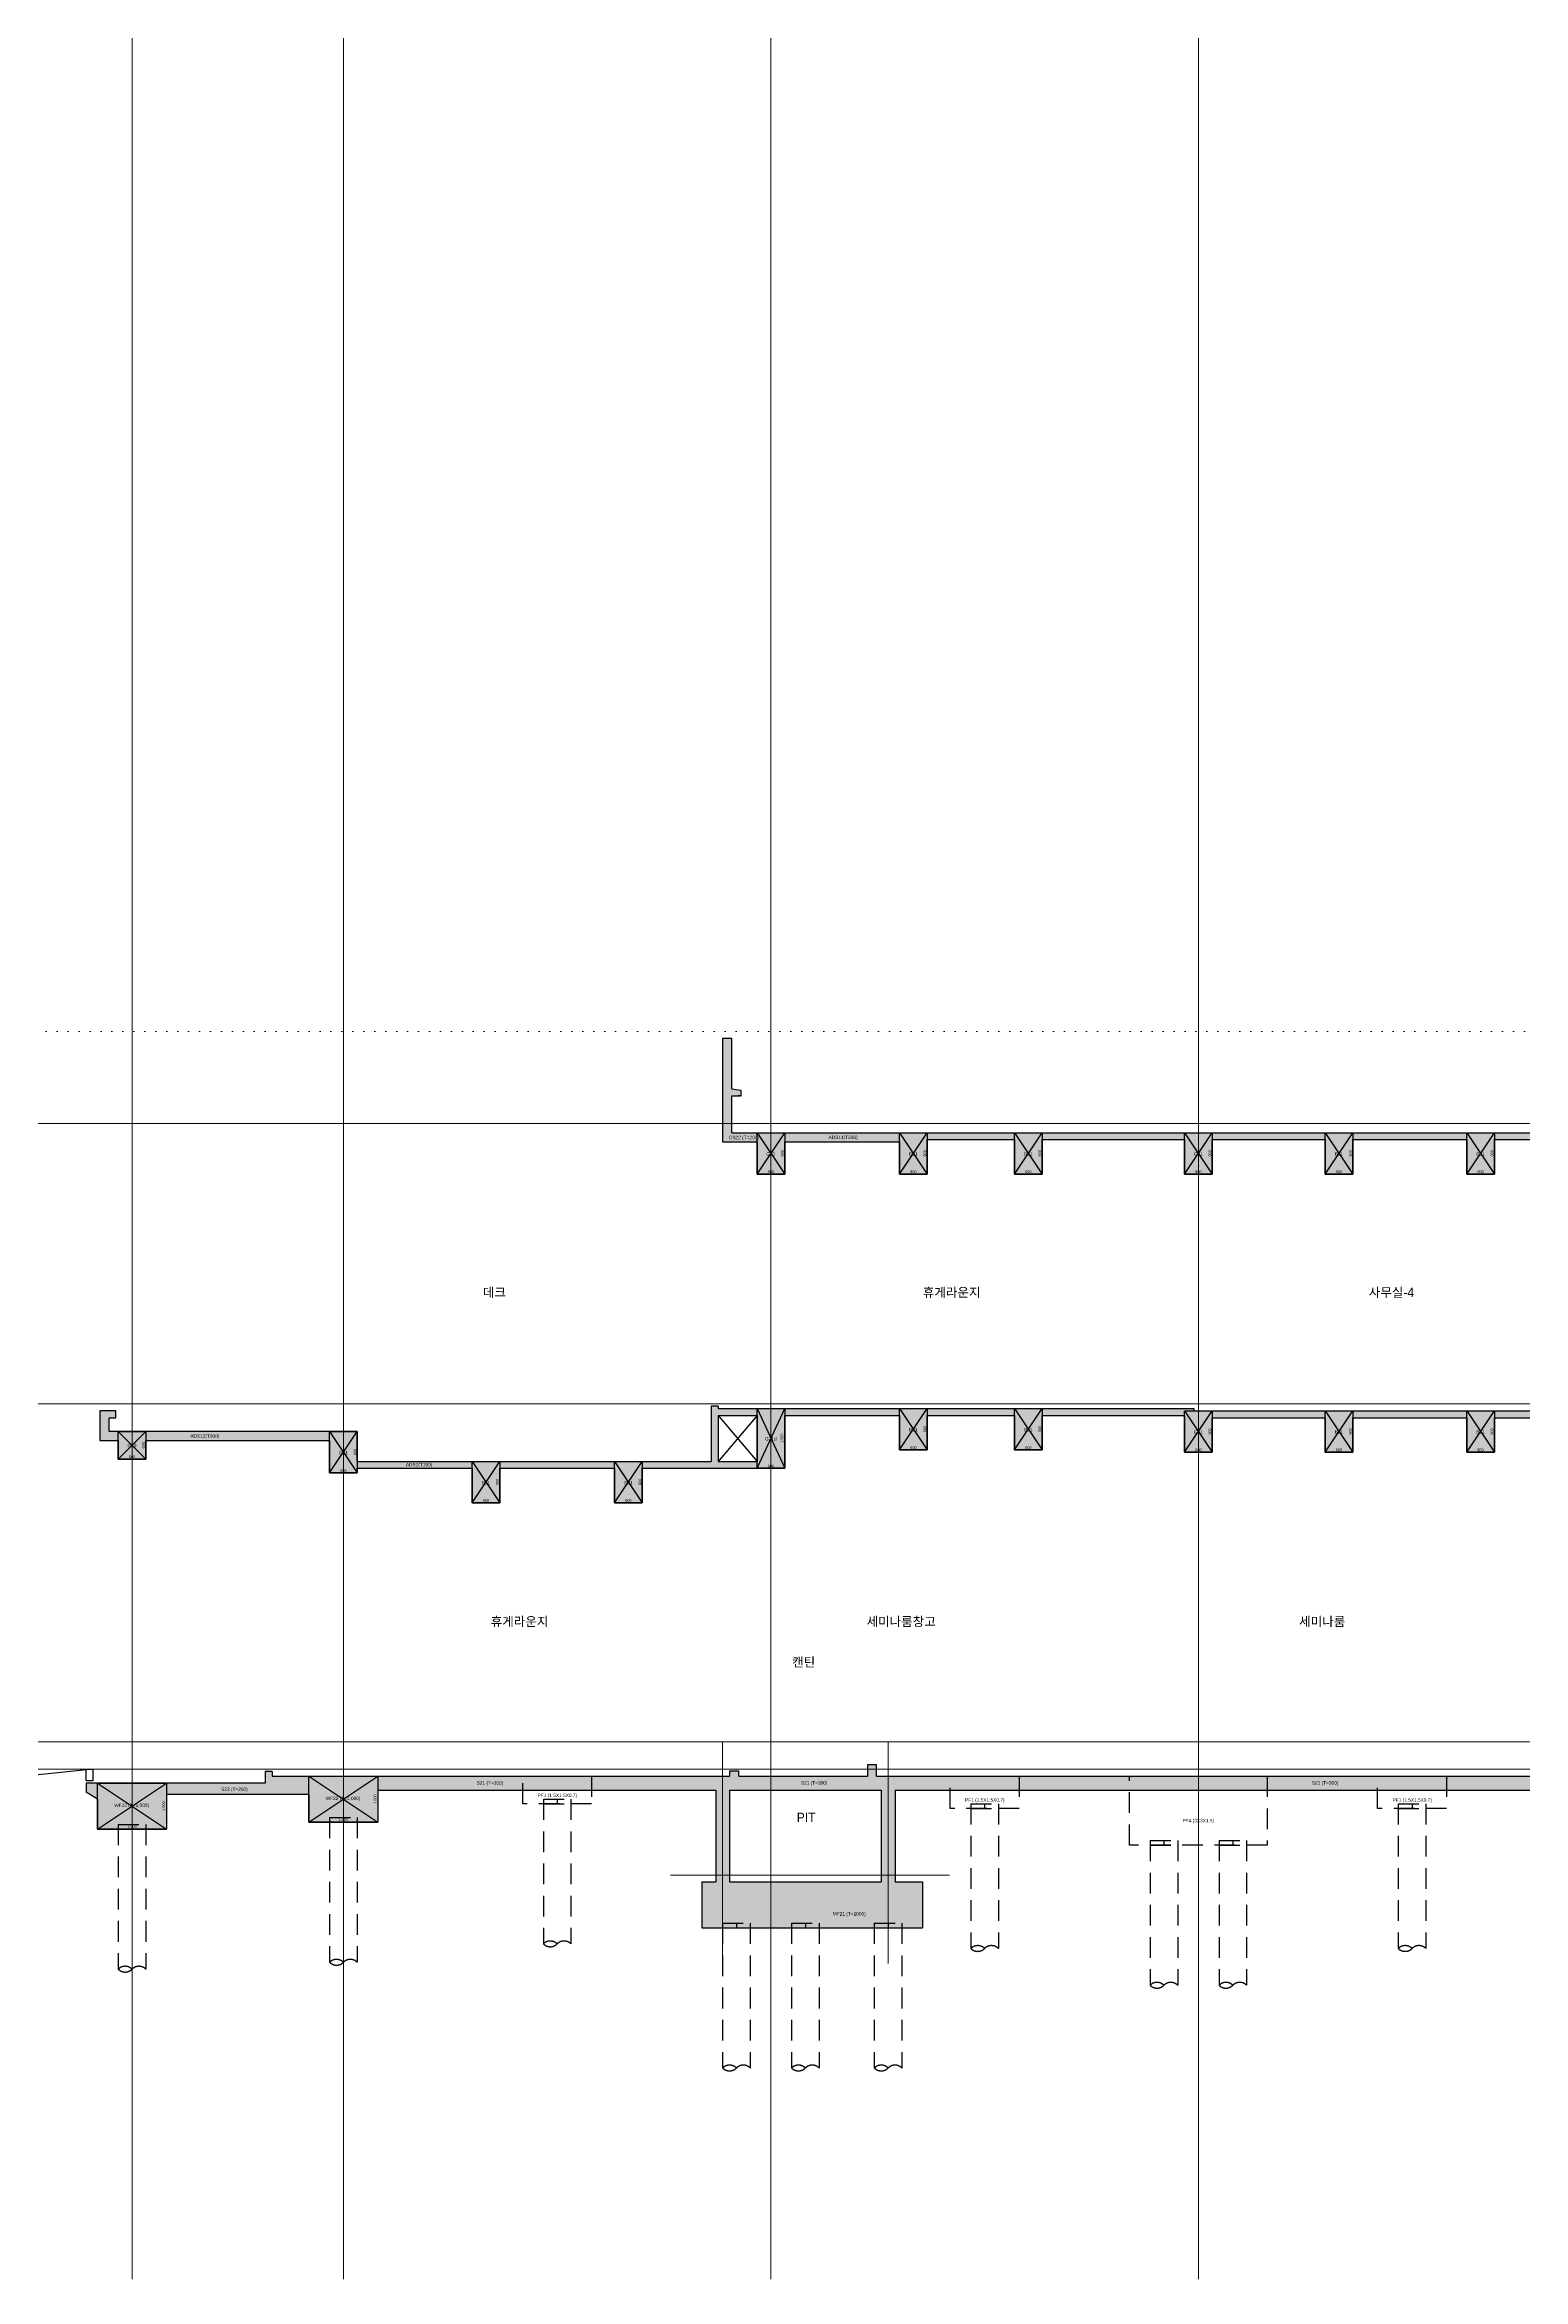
# Model space of a CAD drawing. Header units: millimetres. Extents: x 0 to 841000, y -4805 to 148500.
# Drawn here: x 37938 to 70108, y 23234 to 71847 of the extents above; entities that cross this region are included whole.
import ezdxf
from ezdxf.enums import TextEntityAlignment as Align

# ---------------------------------------------------------------- set-up
doc = ezdxf.new("R2010")
doc.units = ezdxf.units.MM
doc.header["$LTSCALE"] = 250
for name, pattern in [('DOT', [6.35, 0, -6.35]), ('HID', [2.8, 1.8, -1]), ('HIDDEN', [9.525, 6.35, -3.175]), ('PHANTOM2', [31.75, 15.875, -3.175, 3.175, -3.175, 3.175, -3.175])]:
    doc.linetypes.add(name, pattern=pattern)
doc.layers.get('Defpoints').update_dxf_attribs({"color": 151})
for name, color, linetype in [('A-CON', 2, 'Continuous'), ('A-SITE', 3, 'PHANTOM2'), ('OPEN', 1, 'HID'), ('구조SOLID', 253, 'Continuous'), ('기초', 5, 'HIDDEN')]:
    doc.layers.add(name, color=color, linetype=linetype)
for name, color, linetype, plot in [('AS-HIDLINE', 205, 'Continuous', False), ('NO-TEXT', 150, 'Continuous', False), ('NOPLOT', 191, 'Continuous', False)]:
    doc.layers.add(name, color=color, linetype=linetype, plot=plot)
doc.layers.add('CEN', color=1, linetype='Continuous', lineweight=9)
doc.styles.add('Gdim', font='Dotum.ttf')
doc.dimstyles.new('G-Xdim', dxfattribs={"dimscale": 30, "dimtxt": 2, "dimasz": 1, "dimexe": 1.2, "dimexo": 1.2, "dimgap": 0, "dimtad": 1, "dimdec": 1, "dimdsep": 46, "dimlunit": 6, "dimtxsty": 'Gdim', "dimcen": 1, "dimse1": 1, "dimse2": 1, "dimsd1": 1, "dimsd2": 1, "dimclrd": 1, "dimclre": 1, "dimclrt": 256, "dimadec": 0, "dimazin": 0, "dimtfac": 1, "dimtdec": 1, "dimtix": 1, "dimtmove": 2, "dimatfit": 1, "dimfxl": 2, "dimtolj": 1, "dimlwd": -1, "dimlwe": -1, "dimarcsym": 0})

# ---------------------------------------------------------------- blocks, each defined once
blk = doc.blocks.new('*D174')
at = {"layer": 'Defpoints', "color": 0, "linetype": 'Continuous', "transparency": 16777216}
for p in [(-300, -900), (300, -880), (300, -900)]:
    blk.add_point(p, dxfattribs=at)
at = {"layer": 'AS-HIDLINE', "linetype": 'Continuous', "transparency": 16777216, "insert": (0, -850), "char_height": 60, "attachment_point": 5, "style": 'Gdim'}
blk.add_mtext('\\A1;600', dxfattribs=at)
blk = doc.blocks.new('*D175')
at = {"layer": 'Defpoints', "color": 0, "linetype": 'Continuous', "transparency": 16777216}
for p in [(300, 0), (280, 0), (300, -900)]:
    blk.add_point(p, dxfattribs=at)
at = {"layer": 'AS-HIDLINE', "linetype": 'Continuous', "transparency": 16777216, "insert": (250, -450), "char_height": 60, "attachment_point": 5, "rotation": 90, "style": 'Gdim'}
blk.add_mtext('\\A1;900', dxfattribs=at)
blk = doc.blocks.new('*D168')
at = {"layer": 'Defpoints', "color": 0, "linetype": 'Continuous', "transparency": 16777216}
for p in [(-300, -900), (300, -880), (300, -900)]:
    blk.add_point(p, dxfattribs=at)
at = {"layer": 'AS-HIDLINE', "linetype": 'Continuous', "transparency": 16777216, "insert": (0, -850), "char_height": 60, "attachment_point": 5, "style": 'Gdim'}
blk.add_mtext('\\A1;600', dxfattribs=at)
blk = doc.blocks.new('*D169')
at = {"layer": 'Defpoints', "color": 0, "linetype": 'Continuous', "transparency": 16777216}
for p in [(300, 0), (280, 0), (300, -900)]:
    blk.add_point(p, dxfattribs=at)
at = {"layer": 'AS-HIDLINE', "linetype": 'Continuous', "transparency": 16777216, "insert": (250, -450), "char_height": 60, "attachment_point": 5, "rotation": 90, "style": 'Gdim'}
blk.add_mtext('\\A1;900', dxfattribs=at)
blk = doc.blocks.new('*D170')
at = {"layer": 'Defpoints', "color": 0, "linetype": 'Continuous', "transparency": 16777216}
for p in [(-300, -900), (300, -880), (300, -900)]:
    blk.add_point(p, dxfattribs=at)
at = {"layer": 'AS-HIDLINE', "linetype": 'Continuous', "transparency": 16777216, "insert": (0, -850), "char_height": 60, "attachment_point": 5, "style": 'Gdim'}
blk.add_mtext('\\A1;600', dxfattribs=at)
blk = doc.blocks.new('*D171')
at = {"layer": 'Defpoints', "color": 0, "linetype": 'Continuous', "transparency": 16777216}
for p in [(300, 0), (280, 0), (300, -900)]:
    blk.add_point(p, dxfattribs=at)
at = {"layer": 'AS-HIDLINE', "linetype": 'Continuous', "transparency": 16777216, "insert": (250, -450), "char_height": 60, "attachment_point": 5, "rotation": 90, "style": 'Gdim'}
blk.add_mtext('\\A1;900', dxfattribs=at)
blk = doc.blocks.new('*D244')
at = {"layer": 'Defpoints', "color": 0, "linetype": 'Continuous', "transparency": 16777216}
for p in [(-300, -900), (300, -880), (300, -900)]:
    blk.add_point(p, dxfattribs=at)
at = {"layer": 'AS-HIDLINE', "linetype": 'Continuous', "transparency": 16777216, "insert": (0, -850), "char_height": 60, "attachment_point": 5, "style": 'Gdim'}
blk.add_mtext('\\A1;600', dxfattribs=at)
blk = doc.blocks.new('*D245')
at = {"layer": 'Defpoints', "color": 0, "linetype": 'Continuous', "transparency": 16777216}
for p in [(300, 0), (280, 0), (300, -900)]:
    blk.add_point(p, dxfattribs=at)
at = {"layer": 'AS-HIDLINE', "linetype": 'Continuous', "transparency": 16777216, "insert": (250, -450), "char_height": 60, "attachment_point": 5, "rotation": 90, "style": 'Gdim'}
blk.add_mtext('\\A1;900', dxfattribs=at)
blk = doc.blocks.new('*D246')
at = {"layer": 'Defpoints', "color": 0, "linetype": 'Continuous', "transparency": 16777216}
for p in [(-300, -900), (300, -880), (300, -900)]:
    blk.add_point(p, dxfattribs=at)
at = {"layer": 'AS-HIDLINE', "linetype": 'Continuous', "transparency": 16777216, "insert": (0, -850), "char_height": 60, "attachment_point": 5, "style": 'Gdim'}
blk.add_mtext('\\A1;600', dxfattribs=at)
blk = doc.blocks.new('*D247')
at = {"layer": 'Defpoints', "color": 0, "linetype": 'Continuous', "transparency": 16777216}
for p in [(300, 0), (280, 0), (300, -900)]:
    blk.add_point(p, dxfattribs=at)
at = {"layer": 'AS-HIDLINE', "linetype": 'Continuous', "transparency": 16777216, "insert": (250, -450), "char_height": 60, "attachment_point": 5, "rotation": 90, "style": 'Gdim'}
blk.add_mtext('\\A1;900', dxfattribs=at)
blk = doc.blocks.new('*D204')
at = {"layer": 'Defpoints', "color": 0, "linetype": 'Continuous', "transparency": 16777216}
for p in [(-300, -600), (300, -580), (300, -600)]:
    blk.add_point(p, dxfattribs=at)
at = {"layer": 'AS-HIDLINE', "linetype": 'Continuous', "transparency": 16777216, "insert": (0, -550), "char_height": 60, "attachment_point": 5, "style": 'Gdim'}
blk.add_mtext('\\A1;600', dxfattribs=at)
blk = doc.blocks.new('*D205')
at = {"layer": 'Defpoints', "color": 0, "linetype": 'Continuous', "transparency": 16777216}
for p in [(300, 0), (280, 0), (300, -600)]:
    blk.add_point(p, dxfattribs=at)
at = {"layer": 'AS-HIDLINE', "linetype": 'Continuous', "transparency": 16777216, "insert": (250, -300), "char_height": 60, "attachment_point": 5, "rotation": 90, "style": 'Gdim'}
blk.add_mtext('\\A1;600', dxfattribs=at)
blk = doc.blocks.new('*D256')
at = {"layer": 'Defpoints', "color": 0, "linetype": 'Continuous', "transparency": 16777216}
for p in [(-600, -1300), (0, -1280), (0, -1300)]:
    blk.add_point(p, dxfattribs=at)
at = {"layer": 'AS-HIDLINE', "linetype": 'Continuous', "transparency": 16777216, "insert": (-300, -1250), "char_height": 60, "attachment_point": 5, "style": 'Gdim'}
blk.add_mtext('\\A1;600', dxfattribs=at)
blk = doc.blocks.new('*D257')
at = {"layer": 'Defpoints', "color": 0, "linetype": 'Continuous', "transparency": 16777216}
for p in [(0, 0), (-20, 0), (0, -1300)]:
    blk.add_point(p, dxfattribs=at)
at = {"layer": 'AS-HIDLINE', "linetype": 'Continuous', "transparency": 16777216, "insert": (-56, -650), "char_height": 60, "attachment_point": 5, "rotation": 90, "style": 'Gdim'}
blk.add_mtext('\\A1;1,300', dxfattribs=at)
blk = doc.blocks.new('*D258')
at = {"layer": 'Defpoints', "color": 0, "linetype": 'Continuous', "transparency": 16777216}
for p in [(-300, -900), (300, -880), (300, -900)]:
    blk.add_point(p, dxfattribs=at)
at = {"layer": 'AS-HIDLINE', "linetype": 'Continuous', "transparency": 16777216, "insert": (0, -850), "char_height": 60, "attachment_point": 5, "style": 'Gdim'}
blk.add_mtext('\\A1;600', dxfattribs=at)
blk = doc.blocks.new('*D259')
at = {"layer": 'Defpoints', "color": 0, "linetype": 'Continuous', "transparency": 16777216}
for p in [(300, 0), (280, 0), (300, -900)]:
    blk.add_point(p, dxfattribs=at)
at = {"layer": 'AS-HIDLINE', "linetype": 'Continuous', "transparency": 16777216, "insert": (250, -450), "char_height": 60, "attachment_point": 5, "rotation": 90, "style": 'Gdim'}
blk.add_mtext('\\A1;900', dxfattribs=at)
blk = doc.blocks.new('*D260')
at = {"layer": 'Defpoints', "color": 0, "linetype": 'Continuous', "transparency": 16777216}
for p in [(-600, -900), (0, -880), (0, -900)]:
    blk.add_point(p, dxfattribs=at)
at = {"layer": 'AS-HIDLINE', "linetype": 'Continuous', "transparency": 16777216, "insert": (-300, -850), "char_height": 60, "attachment_point": 5, "style": 'Gdim'}
blk.add_mtext('\\A1;600', dxfattribs=at)
blk = doc.blocks.new('*D261')
at = {"layer": 'Defpoints', "color": 0, "linetype": 'Continuous', "transparency": 16777216}
for p in [(0, 0), (-20, 0), (0, -900)]:
    blk.add_point(p, dxfattribs=at)
at = {"layer": 'AS-HIDLINE', "linetype": 'Continuous', "transparency": 16777216, "insert": (-50, -450), "char_height": 60, "attachment_point": 5, "rotation": 90, "style": 'Gdim'}
blk.add_mtext('\\A1;900', dxfattribs=at)
blk = doc.blocks.new('파일')
at = {"layer": 'NOPLOT', "linetype": 'HID'}
blk.add_line((71, 790, 0), (671, 790, 0), dxfattribs=at)
at = {"layer": 'NOPLOT'}
blk.add_line((371, 890, 0), (371, 790, 0), dxfattribs=at)
at = {"layer": '기초', "linetype": 'HID'}
for p, q in [((71, 890, 0), (671, 890, 0)), ((71, 890, 0), (71, -2258, 0)), ((671, 890, 0), (671, -2258, 0))]:
    blk.add_line(p, q, dxfattribs=at)
for centre, start, end in [((221, -2408, 0), 45, 135), ((221, -2108, 0), 225, 315), ((521, -2408, 0), 45, 135)]:
    blk.add_arc(centre, 212, start, end, dxfattribs=at)
blk = doc.blocks.new('*D294')
at = {"layer": 'Defpoints', "color": 0, "linetype": 'Continuous', "transparency": 16777216}
for p in [(-570, -1000), (930, -980), (930, -1000)]:
    blk.add_point(p, dxfattribs=at)
at = {"layer": 'AS-HIDLINE', "linetype": 'Continuous', "transparency": 16777216, "insert": (180, -944), "char_height": 60, "attachment_point": 5, "style": 'Gdim'}
blk.add_mtext('\\A1;1,500', dxfattribs=at)
blk = doc.blocks.new('*D295')
at = {"layer": 'Defpoints', "color": 0, "linetype": 'Continuous', "transparency": 16777216}
for p in [(930, 0), (910, 0), (930, -1000)]:
    blk.add_point(p, dxfattribs=at)
at = {"layer": 'AS-HIDLINE', "linetype": 'Continuous', "transparency": 16777216, "insert": (874, -500), "char_height": 60, "attachment_point": 5, "rotation": 90, "style": 'Gdim'}
blk.add_mtext('\\A1;1,000', dxfattribs=at)
blk = doc.blocks.new('*U85')
at = {"layer": 'AS-HIDLINE', "linetype": 'Continuous'}
for p, q in [((-300, -900), (300, 0)), ((-300, 0), (300, -900))]:
    blk.add_line(p, q, dxfattribs=at)
blk.add_lwpolyline([(-300, -900), (-300, 0), (300, 0), (300, -900)], close=True, dxfattribs=at)
dim = blk.add_linear_dim(base=(280.13, 0), p1=(300, -900), p2=(300, 0), angle=90, dimstyle='G-Xdim', override={"dimtxsty": 'Gdim'}, dxfattribs=at)
dim.commit()
dim.dimension.update_dxf_attribs({"geometry": '*D175', "text_midpoint": (250.09, -450)})
dim = blk.add_linear_dim(base=(300, -880.06), p1=(-300, -900), p2=(300, -900), dimstyle='G-Xdim', override={"dimtxsty": 'Gdim'}, dxfattribs=at)
dim.commit()
dim.dimension.update_dxf_attribs({"geometry": '*D174', "text_midpoint": (0, -850.02)})
blk = doc.blocks.new('*U82')
at = {"layer": 'AS-HIDLINE', "linetype": 'Continuous'}
for p, q in [((-300, -900), (300, 0)), ((-300, 0), (300, -900))]:
    blk.add_line(p, q, dxfattribs=at)
blk.add_lwpolyline([(-300, -900), (-300, 0), (300, 0), (300, -900)], close=True, dxfattribs=at)
dim = blk.add_linear_dim(base=(280.13, 0), p1=(300, -900), p2=(300, 0), angle=90, dimstyle='G-Xdim', override={"dimtxsty": 'Gdim'}, dxfattribs=at)
dim.commit()
dim.dimension.update_dxf_attribs({"geometry": '*D169', "text_midpoint": (250.09, -450)})
dim = blk.add_linear_dim(base=(300, -880.06), p1=(-300, -900), p2=(300, -900), dimstyle='G-Xdim', override={"dimtxsty": 'Gdim'}, dxfattribs=at)
dim.commit()
dim.dimension.update_dxf_attribs({"geometry": '*D168', "text_midpoint": (0, -850.02)})
blk = doc.blocks.new('*U83')
at = {"layer": 'AS-HIDLINE', "linetype": 'Continuous'}
for p, q in [((-300, -900), (300, 0)), ((-300, 0), (300, -900))]:
    blk.add_line(p, q, dxfattribs=at)
blk.add_lwpolyline([(-300, -900), (-300, 0), (300, 0), (300, -900)], close=True, dxfattribs=at)
dim = blk.add_linear_dim(base=(280.13, 0), p1=(300, -900), p2=(300, 0), angle=90, dimstyle='G-Xdim', override={"dimtxsty": 'Gdim'}, dxfattribs=at)
dim.commit()
dim.dimension.update_dxf_attribs({"geometry": '*D171', "text_midpoint": (250.09, -450)})
dim = blk.add_linear_dim(base=(300, -880.06), p1=(-300, -900), p2=(300, -900), dimstyle='G-Xdim', override={"dimtxsty": 'Gdim'}, dxfattribs=at)
dim.commit()
dim.dimension.update_dxf_attribs({"geometry": '*D170', "text_midpoint": (0, -850.02)})
blk = doc.blocks.new('*U120')
at = {"layer": 'AS-HIDLINE', "linetype": 'Continuous'}
for p, q in [((-300, -900), (300, 0)), ((-300, 0), (300, -900))]:
    blk.add_line(p, q, dxfattribs=at)
blk.add_lwpolyline([(-300, -900), (-300, 0), (300, 0), (300, -900)], close=True, dxfattribs=at)
dim = blk.add_linear_dim(base=(280.13, 0), p1=(300, -900), p2=(300, 0), angle=90, dimstyle='G-Xdim', override={"dimtxsty": 'Gdim'}, dxfattribs=at)
dim.commit()
dim.dimension.update_dxf_attribs({"geometry": '*D245', "text_midpoint": (250.09, -450)})
dim = blk.add_linear_dim(base=(300, -880.06), p1=(-300, -900), p2=(300, -900), dimstyle='G-Xdim', override={"dimtxsty": 'Gdim'}, dxfattribs=at)
dim.commit()
dim.dimension.update_dxf_attribs({"geometry": '*D244', "text_midpoint": (0, -850.02)})
blk = doc.blocks.new('*U121')
at = {"layer": 'AS-HIDLINE', "linetype": 'Continuous'}
for p, q in [((-300, -900), (300, 0)), ((-300, 0), (300, -900))]:
    blk.add_line(p, q, dxfattribs=at)
blk.add_lwpolyline([(-300, -900), (-300, 0), (300, 0), (300, -900)], close=True, dxfattribs=at)
dim = blk.add_linear_dim(base=(280.13, 0), p1=(300, -900), p2=(300, 0), angle=90, dimstyle='G-Xdim', override={"dimtxsty": 'Gdim'}, dxfattribs=at)
dim.commit()
dim.dimension.update_dxf_attribs({"geometry": '*D247', "text_midpoint": (250.09, -450)})
dim = blk.add_linear_dim(base=(300, -880.06), p1=(-300, -900), p2=(300, -900), dimstyle='G-Xdim', override={"dimtxsty": 'Gdim'}, dxfattribs=at)
dim.commit()
dim.dimension.update_dxf_attribs({"geometry": '*D246', "text_midpoint": (0, -850.02)})
blk = doc.blocks.new('*U100')
at = {"layer": 'AS-HIDLINE', "linetype": 'Continuous'}
for p, q in [((-300, -600), (300, 0)), ((-300, 0), (300, -600))]:
    blk.add_line(p, q, dxfattribs=at)
blk.add_lwpolyline([(-300, -600), (-300, 0), (300, 0), (300, -600)], close=True, dxfattribs=at)
dim = blk.add_linear_dim(base=(280.13, 0), p1=(300, -600), p2=(300, 0), angle=90, dimstyle='G-Xdim', override={"dimtxsty": 'Gdim'}, dxfattribs=at)
dim.commit()
dim.dimension.update_dxf_attribs({"geometry": '*D205', "text_midpoint": (250.09, -300)})
dim = blk.add_linear_dim(base=(300, -580.06), p1=(-300, -600), p2=(300, -600), dimstyle='G-Xdim', override={"dimtxsty": 'Gdim'}, dxfattribs=at)
dim.commit()
dim.dimension.update_dxf_attribs({"geometry": '*D204', "text_midpoint": (0, -550.02)})
blk = doc.blocks.new('*U126')
at = {"layer": 'AS-HIDLINE', "linetype": 'Continuous'}
for p, q in [((-600, -1300), (0, 0)), ((-600, 0), (0, -1300))]:
    blk.add_line(p, q, dxfattribs=at)
blk.add_lwpolyline([(-600, -1300), (-600, 0), (0, 0), (0, -1300)], close=True, dxfattribs=at)
dim = blk.add_linear_dim(base=(-19.87, 0), p1=(0, -1300), p2=(0, 0), angle=90, dimstyle='G-Xdim', override={"dimtxsty": 'Gdim'}, dxfattribs=at)
dim.commit()
dim.dimension.update_dxf_attribs({"geometry": '*D257', "text_midpoint": (-55.69, -650)})
dim = blk.add_linear_dim(base=(0, -1280.06), p1=(-600, -1300), p2=(0, -1300), dimstyle='G-Xdim', override={"dimtxsty": 'Gdim'}, dxfattribs=at)
dim.commit()
dim.dimension.update_dxf_attribs({"geometry": '*D256', "text_midpoint": (-300, -1250.02)})
blk = doc.blocks.new('*U127')
at = {"layer": 'AS-HIDLINE', "linetype": 'Continuous'}
for p, q in [((-300, -900), (300, 0)), ((-300, 0), (300, -900))]:
    blk.add_line(p, q, dxfattribs=at)
blk.add_lwpolyline([(-300, -900), (-300, 0), (300, 0), (300, -900)], close=True, dxfattribs=at)
dim = blk.add_linear_dim(base=(280.13, 0), p1=(300, -900), p2=(300, 0), angle=90, dimstyle='G-Xdim', override={"dimtxsty": 'Gdim'}, dxfattribs=at)
dim.commit()
dim.dimension.update_dxf_attribs({"geometry": '*D259', "text_midpoint": (250.09, -450)})
dim = blk.add_linear_dim(base=(300, -880.06), p1=(-300, -900), p2=(300, -900), dimstyle='G-Xdim', override={"dimtxsty": 'Gdim'}, dxfattribs=at)
dim.commit()
dim.dimension.update_dxf_attribs({"geometry": '*D258', "text_midpoint": (0, -850.02)})
blk = doc.blocks.new('*U128')
at = {"layer": 'AS-HIDLINE', "linetype": 'Continuous'}
for p, q in [((-600, -900), (0, 0)), ((-600, 0), (0, -900))]:
    blk.add_line(p, q, dxfattribs=at)
blk.add_lwpolyline([(-600, -900), (-600, 0), (0, 0), (0, -900)], close=True, dxfattribs=at)
dim = blk.add_linear_dim(base=(-19.87, 0), p1=(0, -900), p2=(0, 0), angle=90, dimstyle='G-Xdim', override={"dimtxsty": 'Gdim'}, dxfattribs=at)
dim.commit()
dim.dimension.update_dxf_attribs({"geometry": '*D261', "text_midpoint": (-49.91, -450)})
dim = blk.add_linear_dim(base=(0, -880.06), p1=(-600, -900), p2=(0, -900), dimstyle='G-Xdim', override={"dimtxsty": 'Gdim'}, dxfattribs=at)
dim.commit()
dim.dimension.update_dxf_attribs({"geometry": '*D260', "text_midpoint": (-300, -850.02)})
blk = doc.blocks.new('*U147')
at = {"layer": 'AS-HIDLINE', "linetype": 'Continuous'}
for p, q in [((-570.09, -1000), (929.91, 0)), ((-570.09, 0), (929.91, -1000))]:
    blk.add_line(p, q, dxfattribs=at)
blk.add_lwpolyline([(-570.09, -1000), (-570.09, 0), (929.91, 0), (929.91, -1000)], close=True, dxfattribs=at)
dim = blk.add_linear_dim(base=(910.04, 0), p1=(929.91, -1000), p2=(929.91, 0), angle=90, dimstyle='G-Xdim', override={"dimtxsty": 'Gdim'}, dxfattribs=at)
dim.commit()
dim.dimension.update_dxf_attribs({"geometry": '*D295', "text_midpoint": (874.21, -500)})
dim = blk.add_linear_dim(base=(929.91, -980.06), p1=(-570.09, -1000), p2=(929.91, -1000), dimstyle='G-Xdim', override={"dimtxsty": 'Gdim'}, dxfattribs=at)
dim.commit()
dim.dimension.update_dxf_attribs({"geometry": '*D294', "text_midpoint": (179.91, -944.24)})

msp = doc.modelspace()

# ---------------------------------------------------------------- hatches: boundary and pattern name
at = {"layer": '구조SOLID'}
h = msp.add_hatch(color=256, dxfattribs=at)
h.dxf.hatch_style = 1
h.paths.add_polyline_path([(78808.208, 48028.931), (81288.209, 48028.931), (81288.209, 47278.931), (81988.209, 47278.931), (81988.209, 48028.931), (90288.209, 48028.931), (90288.209, 47278.931), (90988.209, 47278.931), (90988.209, 48028.931), (94113.209, 48028.931), (94113.209, 47278.931), (94713.209, 47278.931), (94713.209, 48028.931), (97838.21, 48028.931), (97838.21, 47278.931), (98438.21, 47278.931), (98438.21, 48028.931), (99938.21, 48028.931), (99938.21, 47278.931), (100538.21, 47278.931), (100538.21, 48028.931), (102288.209, 48028.931), (102288.209, 47278.931), (102888.209, 47278.931), (102888.209, 48028.931), (104638.21, 48028.931), (104638.21, 47278.931), (105238.21, 47278.931), (105238.21, 48028.931), (107688.209, 48028.931), (107688.209, 47278.931), (108288.209, 47278.931), (108288.209, 48028.931), (110738.209, 48028.931), (110738.209, 47278.931), (111338.209, 47278.931), (111338.209, 48028.931), (114138.209, 48028.931), (114138.209, 46688.931), (117238.209, 46688.931), (117238.209, 46438.931), (117638.209, 46438.931), (117638.209, 47578.931), (117488.209, 47578.931), (117288.209, 47548.931), (117288.209, 47443.931), (117333.209, 47443.931), (117488.209, 47428.931), (117488.209, 46838.931), (114738.209, 46838.931), (114738.209, 47428.931), (114893.209, 47428.931), (114893.209, 47443.931), (114938.209, 47548.931), (114738.209, 47578.931), (114738.209, 49578.931), (114738.209, 50228.931), (114538.209, 50228.931), (114538.209, 49578.931), (114538.209, 49128.931), (114338.209, 49098.931), (114338.209, 48993.931), (114383.209, 48993.931), (114538.209, 48978.931), (114538.209, 48178.931), (52888.209, 48178.931), (52888.209, 48978.931), (53043.209, 48978.931), (53043.209, 48993.931), (53088.209, 49098.931), (52888.209, 49128.931), (52888.209, 50228.931), (52688.209, 50228.931), (52688.209, 47978.931), (53438.209, 47978.931), (53438.209, 47278.931), (54038.209, 47278.931), (54038.209, 47978.931), (56538.209, 47978.931), (56538.209, 47278.931), (57138.209, 47278.931), (57138.209, 48028.931), (59038.209, 48028.931), (59038.209, 47278.931), (59638.209, 47278.931), (59638.209, 48028.931), (62738.209, 48028.931), (62738.209, 47278.931), (63338.209, 47278.931), (63338.209, 48028.931), (65798.209, 48028.931), (65798.209, 47278.931), (66398.209, 47278.931), (66398.209, 48028.931), (68878.209, 48028.931), (68878.209, 47278.931), (69478.209, 47278.931), (69478.209, 48028.931), (71938.209, 48028.931), (71938.209, 47278.931), (72538.209, 47278.931), (72538.209, 48028.931), (75068.209, 48028.931), (75068.209, 47278.931), (75668.209, 47278.931), (75668.209, 48028.931), (78208.208, 48028.931), (78208.208, 47278.931), (78808.208, 47278.931)])
at = {"layer": '구조SOLID', "transparency": 33554687}
h = msp.add_hatch(color=256, dxfattribs=at)
h.dxf.hatch_style = 1
h.paths.add_polyline_path([(72538.209, 41978.931), (75068.209, 41978.931), (75068.209, 41228.931), (75668.209, 41228.931), (75668.209, 41978.931), (78208.208, 41978.931), (78208.208, 41228.931), (78808.208, 41228.931), (78808.208, 41978.931), (81288.209, 41978.931), (81288.209, 41228.931), (81988.209, 41228.931), (81988.209, 41978.931), (90288.209, 41978.931), (90288.209, 41228.931), (90988.209, 41228.931), (90988.209, 41978.931), (94088.209, 41978.931), (94088.209, 41228.931), (94688.209, 41228.931), (94688.209, 41978.931), (97838.21, 41978.931), (97838.21, 41228.931), (98438.21, 41228.931), (98438.21, 41978.931), (99338.21, 41978.931), (99338.21, 42028.931), (101238.21, 42028.931), (101238.21, 41278.931), (101838.21, 41278.931), (101838.21, 42028.931), (104638.21, 42028.931), (104638.21, 41278.931), (105238.21, 41278.931), (105238.21, 42028.931), (107688.209, 42028.931), (107688.209, 41278.931), (108288.209, 41278.931), (108288.209, 42028.931), (110758.08, 42028.931), (110758.08, 41278.931), (111358.08, 41278.931), (111358.08, 42028.931), (114038.209, 42028.931), (114038.209, 41278.931), (114638.209, 41278.931), (114638.209, 42028.931), (117238.209, 42028.931), (117238.209, 41478.931), (117638.209, 41478.931), (117638.209, 42278.931), (117538.209, 42278.931), (117538.209, 42178.931), (99138.21, 42178.931), (99138.21, 42128.931), (62938.21, 42128.931), (62938.21, 42178.931), (52588.209, 42178.931), (52588.209, 42228.931), (52438.209, 42228.931), (52438.209, 41028.931), (44738.209, 41028.931), (44738.209, 41678.931), (39338.209, 41678.931), (39338.209, 41978.931), (39488.209, 41978.931), (39488.209, 42128.931), (39138.209, 42128.931), (39138.209, 41478.931), (39538.209, 41478.931), (39538.209, 41078.931), (40138.209, 41078.931), (40138.209, 41478.931), (44138.209, 41478.931), (44138.209, 40778.931), (44738.209, 40778.931), (44738.209, 40878.931), (47238.209, 40878.931), (47238.209, 40128.931), (47838.209, 40128.931), (47838.209, 40878.931), (50338.209, 40878.931), (50338.209, 40128.931), (50938.209, 40128.931), (50938.209, 40878.931), (53438.209, 40878.931), (54038.209, 40878.931), (54038.209, 42028.931), (56538.209, 42028.931), (56538.209, 41278.931), (57138.209, 41278.931), (57138.209, 42028.931), (59038.209, 42028.931), (59038.209, 41278.931), (59638.209, 41278.931), (59638.209, 42028.931), (62738.209, 42028.931), (62738.209, 41228.931), (63338.209, 41228.931), (63338.209, 41978.931), (65798.209, 41978.931), (65798.209, 41228.931), (66398.209, 41228.931), (66398.209, 41978.931), (68878.209, 41978.931), (68878.209, 41228.931), (69478.209, 41228.931), (69478.209, 41978.931), (71938.209, 41978.931), (71938.209, 41228.931), (72538.209, 41228.931)])
h.paths.add_polyline_path([(53438.209, 41028.931), (52588.209, 41028.931), (52588.209, 42028.931), (53438.209, 42028.931)], flags=16)
h = msp.add_hatch(color=256, dxfattribs=at)
h.dxf.hatch_style = 1
h.paths.add_polyline_path([(57038.208, 31878.931), (56438.209, 31878.931), (56438.209, 33878.931), (74438.209, 33878.931), (74438.209, 33278.931), (74438.209, 31628.931), (73838.208, 31628.931), (73838.208, 30928.931), (75338.208, 30928.931), (75338.208, 31328.931), (81438.209, 31328.931), (81438.209, 30928.931), (82938.209, 30928.931), (82938.209, 31328.931), (87538.208, 31328.931), (87538.208, 30928.931), (89038.208, 30928.931), (89038.208, 31628.931), (88438.209, 31628.931), (88438.209, 34478.931), (114738.209, 34478.931), (114738.209, 33878.931), (115338.208, 33878.931), (115338.208, 34478.931), (117638.209, 34478.931), (117638.209, 34928.931), (117438.209, 34928.931), (117438.209, 34778.931), (88138.209, 34778.931), (88138.209, 35028.931), (87938.209, 35028.931), (87938.209, 34778.931), (82238.209, 34778.931), (82238.209, 35028.931), (82038.209, 35028.931), (82038.209, 34178.931), (77088.208, 34178.931), (77088.208, 34428.931), (76888.208, 34428.931), (76888.208, 34178.931), (74938.209, 34178.931), (74938.209, 34428.931), (74738.209, 34428.931), (74738.209, 34178.931), (56038.209, 34178.931), (56038.209, 34428.931), (55838.209, 34428.931), (55838.209, 34178.931), (53038.209, 34178.931), (53038.209, 34288.931), (52838.209, 34288.931), (52838.209, 34178.931), (42888.209, 34178.931), (42888.209, 34278.931), (42738.209, 34278.931), (42738.209, 34028.931), (38838.209, 34028.931), (38838.209, 33828.931), (39088.209, 33678.931), (39088.209, 33028.931), (40588.209, 33028.931), (40588.209, 33778.931), (43688.209, 33778.931), (43688.209, 33178.931), (45188.209, 33178.931), (45188.209, 33878.931), (52538.209, 33878.931), (52538.209, 31878.931), (52238.209, 31878.931), (52238.209, 30878.931), (57038.208, 30878.931)])
h.paths.add_polyline_path([(52838.209, 31878.931), (52838.209, 33878.931), (56138.209, 33878.931), (56138.209, 31878.931)], flags=16)
h.paths.add_polyline_path([(74738.209, 31628.931), (74738.209, 33278.931), (75038.209, 33278.931), (75038.209, 33978.931), (82038.209, 33978.931), (82038.209, 33578.931), (82638.209, 33578.931), (82638.209, 34578.931), (87838.209, 34578.931), (87838.209, 33878.931), (88138.209, 33878.931), (88138.209, 31628.931)], flags=16)

# ---------------------------------------------------------------- linework, layer by layer
at = {"layer": 'A-CON'}
for p, q in [((52888.209, 50228.931), (52688.209, 50228.931)), ((52688.209, 50228.931), (52688.209, 47978.931)), ((52888.209, 49128.931), (52888.209, 50228.931)), ((53088.209, 49098.931), (52888.209, 49128.931)), ((52888.209, 48178.931), (52888.209, 48978.931)), ((52888.209, 48978.931), (53043.209, 48978.931)), ((53043.209, 48978.931), (53043.209, 48993.931)), ((53043.209, 48993.931), (53058.209, 48993.931)), ((53058.209, 48993.931), (53058.209, 48978.931)), ((53058.209, 48978.931), (53088.209, 48978.931)), ((53088.209, 48978.931), (53088.209, 49098.931)), ((52888.209, 48178.931), (114538.209, 48178.931)), ((52688.209, 47978.931), (53438.209, 47978.931)), ((53438.209, 47978.931), (53438.209, 47278.931)), ((54038.209, 47278.931), (54038.209, 47978.931)), ((54038.209, 47978.931), (56538.209, 47978.931)), ((56538.209, 47978.931), (56538.209, 47278.931)), ((57138.209, 48028.931), (59038.209, 48028.931)), ((57138.209, 47278.931), (57138.209, 48028.931)), ((59038.209, 48028.931), (59038.209, 47278.931)), ((59638.209, 48028.931), (62738.209, 48028.931)), ((59638.209, 47278.931), (59638.209, 48028.931)), ((62738.209, 48028.931), (62738.209, 47278.931)), ((63338.209, 48028.931), (65798.209, 48028.931)), ((63338.209, 47278.931), (63338.209, 48028.931)), ((65798.209, 48028.931), (65798.209, 47278.931)), ((66398.209, 48028.931), (68878.209, 48028.931)), ((66398.209, 47278.931), (66398.209, 48028.931)), ((68878.209, 48028.931), (68878.209, 47278.931)), ((69478.209, 48028.931), (71938.209, 48028.931)), ((69478.209, 47278.931), (69478.209, 48028.931)), ((53438.209, 47278.931), (54038.209, 47278.931)), ((56538.209, 47278.931), (57138.209, 47278.931)), ((59038.209, 47278.931), (59638.209, 47278.931)), ((62738.209, 47278.931), (63338.209, 47278.931)), ((65798.209, 47278.931), (66398.209, 47278.931)), ((68878.209, 47278.931), (69478.209, 47278.931)), ((39488.209, 42128.931), (39138.209, 42128.931)), ((39138.209, 42128.931), (39138.209, 41478.931)), ((39338.209, 41678.931), (39338.209, 41978.931)), ((39338.209, 41978.931), (39488.209, 41978.931)), ((39488.209, 41978.931), (39488.209, 42128.931)), ((52588.209, 42228.931, 0), (52438.209, 42228.931, 0)), ((52438.209, 42228.931), (52438.209, 41028.931)), ((52588.209, 42228.931, 0), (52588.209, 42178.931, 0)), ((52588.209, 42178.931), (62938.21, 42178.931)), ((52588.209, 42028.931, 0), (53438.209, 42028.931, 0)), ((52588.209, 42028.931, 0), (52588.209, 41028.931, 0)), ((53438.209, 42028.931), (53438.209, 41028.931)), ((54038.209, 40878.931, 0), (54038.209, 42028.931, 0)), ((54038.209, 42028.931, 0), (56538.209, 42028.931, 0)), ((56538.209, 42028.931, 0), (56538.209, 41278.931, 0)), ((57138.209, 42028.931), (59038.209, 42028.931)), ((57138.209, 41278.931, 0), (57138.209, 42028.931, 0)), ((59038.209, 42028.931, 0), (59038.209, 41278.931, 0)), ((59638.209, 41278.931, 0), (59638.209, 42028.931, 0)), ((59638.209, 42028.931), (62738.209, 42028.931)), ((62738.209, 42028.931), (62738.209, 41228.931, 0)), ((62938.21, 42178.931), (62938.21, 42128.931)), ((62938.21, 42128.931), (99138.21, 42128.931)), ((63338.209, 41978.931), (65798.209, 41978.931)), ((63338.209, 41228.931, 0), (63338.209, 41978.931, 0)), ((65798.209, 41978.931, 0), (65798.209, 41228.931, 0)), ((66398.209, 41978.931), (68878.209, 41978.931)), ((66398.209, 41228.931, 0), (66398.209, 41978.931, 0)), ((68878.209, 41978.931, 0), (68878.209, 41228.931, 0)), ((69478.209, 41978.931), (71938.209, 41978.931)), ((69478.209, 41228.931, 0), (69478.209, 41978.931, 0)), ((39138.209, 41478.931), (39538.209, 41478.931)), ((44738.209, 41678.931), (39338.209, 41678.931)), ((39538.209, 41478.931), (39538.209, 41078.931)), ((40138.209, 41078.931), (40138.209, 41478.931)), ((40138.209, 41478.931), (44138.209, 41478.931)), ((44138.209, 41478.931), (44138.209, 40778.931)), ((44738.209, 41028.931), (44738.209, 41678.931)), ((39538.209, 41078.931), (40138.209, 41078.931)), ((44738.209, 41028.931), (52438.209, 41028.931)), ((44738.209, 40778.931), (44738.209, 40878.931)), ((44738.209, 40878.931), (47238.209, 40878.931)), ((47238.209, 40878.931), (47238.209, 40128.931)), ((47838.209, 40128.931), (47838.209, 40878.931)), ((47838.209, 40878.931), (50338.209, 40878.931)), ((50338.209, 40878.931), (50338.209, 40128.931)), ((50938.209, 40128.931), (50938.209, 40878.931)), ((50938.209, 40878.931), (53438.209, 40878.931)), ((52588.209, 41028.931, 0), (53438.209, 41028.931, 0)), ((53438.209, 40878.931, 0), (54038.209, 40878.931, 0)), ((56538.209, 41278.931, 0), (57138.209, 41278.931, 0)), ((59038.209, 41278.931, 0), (59638.209, 41278.931, 0)), ((62738.209, 41228.931, 0), (63338.209, 41228.931, 0)), ((65798.209, 41228.931, 0), (66398.209, 41228.931, 0)), ((68878.209, 41228.931, 0), (69478.209, 41228.931, 0)), ((44138.209, 40778.931), (44738.209, 40778.931)), ((47238.209, 40128.931), (47838.209, 40128.931)), ((50338.209, 40128.931), (50938.209, 40128.931)), ((42738.209, 34278.931, 0), (42738.209, 34028.931, 0)), ((42888.209, 34278.931, 0), (42738.209, 34278.931, 0)), ((42888.209, 34278.931, 0), (42888.209, 34178.931, 0)), ((42888.209, 34178.931), (52838.209, 34178.931)), ((53038.209, 34288.931), (52838.209, 34288.931)), ((52838.209, 34288.931), (52838.209, 34178.931)), ((53038.209, 34178.931), (53038.209, 34288.931)), ((53038.209, 34178.931), (55838.209, 34178.931)), ((56038.209, 34428.931), (55838.209, 34428.931)), ((55838.209, 34428.931), (55838.209, 34178.931)), ((56038.209, 34178.931), (56038.209, 34428.931)), ((56038.209, 34178.931), (74738.209, 34178.931)), ((38838.209, 34028.931), (38838.209, 33828.931)), ((42738.209, 34028.931), (38838.209, 34028.931)), ((39088.209, 33678.931), (38838.209, 33828.931)), ((39088.209, 33678.931), (39088.209, 33028.931)), ((43688.209, 33778.931), (40588.209, 33778.931)), ((40588.209, 33778.931), (40588.209, 33028.931)), ((43688.209, 33778.931), (43688.209, 33178.931)), ((45188.209, 33878.931), (45188.209, 33178.931)), ((45188.209, 33878.931), (52538.209, 33878.931)), ((52538.209, 33878.931), (52538.209, 31878.931)), ((52838.209, 33878.931), (56138.209, 33878.931)), ((52838.209, 33878.931), (52838.209, 31878.931)), ((56138.209, 33878.931), (56138.209, 31878.931)), ((56438.209, 33878.931), (56438.209, 31878.931)), ((56438.209, 33878.931), (74438.209, 33878.931)), ((43688.209, 33178.931), (45188.209, 33178.931)), ((39088.209, 33028.931), (40588.209, 33028.931)), ((52238.209, 31878.931), (52538.209, 31878.931)), ((52238.209, 31878.931), (52238.209, 30878.931)), ((52838.209, 31878.931), (56138.209, 31878.931)), ((56438.209, 31878.931), (57038.208, 31878.931)), ((57038.208, 31878.931), (57038.208, 30878.931)), ((52238.209, 30878.931), (57038.208, 30878.931))]:
    msp.add_line(p, q, dxfattribs=at)
at = {"layer": 'A-SITE', "linetype": 'Continuous'}
msp.add_line((38848.709, 34319.43), (37038.209, 34128.931), dxfattribs=at)
at = {"layer": 'A-SITE', "color": 2}
msp.add_lwpolyline([(38838.209, 34078.931), (38838.209, 34308.931), (38858.209, 34328.931), (38988.209, 34328.931), (38988.209, 34078.931), (38838.209, 34078.931)], dxfattribs=at)
at = {"layer": 'CEN'}
for p, q in [((39838.209, 105175.547), (39838.209, 23234.416)), ((44438.209, 105175.547), (44438.209, 23234.416)), ((53738.209, 105175.547), (53738.209, 23234.416)), ((63038.209, 105175.547), (63038.209, 23234.416)), ((19867.846, 42278.931), (118848.988, 42278.931)), ((19867.846, 34928.931), (170632.413, 34928.931)), ((52688.209, 34928.931), (52688.209, 30104.256)), ((56288.209, 34928.931), (56288.209, 30104.256)), ((57626.458, 32028.931), (51556.796, 32028.931))]:
    msp.add_line(p, q, dxfattribs=at)
at = {"layer": 'CEN', "color": 11, "linetype": 'DOT', "ltscale": 0.15}
msp.add_line((19867.846, 50378.931), (115694.518, 50378.931), dxfattribs=at)
at = {"layer": 'CEN'}
for points in [[(115694.518, 48378.931), (19867.846, 48378.931)], [(82769.812, 34328.931), (19867.846, 34328.931)]]:
    msp.add_lwpolyline(points, dxfattribs=at)
at = {"layer": 'OPEN', "linetype": 'Continuous'}
for p, q in [((53438.209, 42028.931), (52588.209, 41028.931, 0)), ((52588.209, 42028.931, 0), (53438.209, 41028.931, 0))]:
    msp.add_line(p, q, dxfattribs=at)
at = {"layer": '기초', "linetype": 'HID'}
for points in [[(48338.209, 34178.931), (49838.209, 34178.931), (49838.209, 33578.931), (48338.209, 33578.931)], [(66938.209, 34178.931), (68438.209, 34178.931), (68438.209, 33478.931), (66938.209, 33478.931)]]:
    msp.add_lwpolyline(points, close=True, dxfattribs=at)
at = {"layer": '기초', "linetype": 'HID', "elevation": 0}
for points in [[(57638.209, 34178.931), (59138.209, 34178.931), (59138.209, 33478.931), (57638.209, 33478.931)], [(61538.209, 34178.931), (64538.209, 34178.931), (64538.209, 32678.931), (61538.209, 32678.931)]]:
    msp.add_lwpolyline(points, close=True, dxfattribs=at)

# ---------------------------------------------------------------- block references
at = {"layer": 'AS-HIDLINE', "linetype": 'Continuous'}
for name, p in [('*U128', (54038.209, 48178.931)), ('*U127', (56838.209, 48178.931)), ('*U127', (59338.209, 48178.931)), ('*U127', (63038.209, 48178.931)), ('*U127', (66098.209, 48178.931)), ('*U127', (69178.209, 48178.931)), ('*U126', (54038.209, 42178.931, 0)), ('*U121', (56838.209, 42178.931, 0)), ('*U85', (59338.209, 42178.931, 0)), ('*U83', (63038.209, 42128.931, 0)), ('*U120', (66098.209, 42128.931, 0)), ('*U82', (69178.209, 42128.931, 0)), ('*U100', (39838.209, 41678.931)), ('*U127', (44438.209, 41678.931)), ('*U127', (47538.209, 41028.931)), ('*U127', (50638.209, 41028.931)), ('*U147', (44258.303, 34178.931)), ('*U147', (39658.303, 34028.931))]:
    msp.add_blockref(name, p, dxfattribs=at)
at = {"layer": '기초'}
for p in [(48717.285, 32789.267, 0), (58017.285, 32689.267, 0), (67317.285, 32689.267, 0), (39467.285, 32239.267, 0), (44067.285, 32389.267, 0), (61917.285, 31889.267, 0), (63417.285, 31889.267, 0), (52617.285, 30089.267, 0), (54117.285, 30089.267, 0), (55917.284, 30089.267, 0)]:
    msp.add_blockref('파일', p, dxfattribs=at)

# ---------------------------------------------------------------- texts
at = {"layer": 'AS-HIDLINE', "color": 1, "linetype": 'Continuous', "style": 'Gdim'}
for s, p in [('CS22 (T=200)', (53151.416, 48074.117)), ('ADS11(T200)', (55308.467, 48078.22)), ('ADS2(T150)', (46083.962, 40957.069)), ('S21 (T=300)', (47626.094, 34032.718)), ('MF21 (T=1000)', (55443.687, 31186.335))]:
    msp.add_text(s, height=75, dxfattribs=at).set_placement(p, align=Align.MIDDLE_CENTER)
at = {"layer": 'AS-HIDLINE', "linetype": 'Continuous', "style": 'Gdim'}
for s, p in [('G21', (53736.784, 47717.145)), ('B21', (56836.784, 47717.145)), ('B21', (59336.784, 47717.145)), ('G21', (63036.784, 47717.145)), ('B21', (66096.784, 47717.145)), ('B21', (69176.784, 47717.145)), ('G30', (39836.784, 41373.749)), ('ADS12(T200)', (41421.756, 41579.505)), ('G21d', (53736.784, 41518.785, 0)), ('B21', (56836.784, 41717.145, 0)), ('B21', (59336.784, 41717.145, 0)), ('G21', (63036.784, 41667.145, 0)), ('B21', (66096.784, 41667.145, 0)), ('B21', (69176.784, 41667.145, 0)), ('G21', (44436.784, 41217.145)), ('B21', (47536.784, 40567.145)), ('B21', (50636.784, 40567.145)), ('S21 (T=300)', (54679.676, 34034.726)), ('S21 (T=300)', (65795.999, 34034.726)), ('WF22 (T=1,000)', (39830.42, 33547.026)), ('S23 (T=250)', (42066.397, 33895.538)), ('WF22 (T=1,000)', (44430.42, 33697.026)), ('PF1 (1.5X1.5X0.7)', (49092.213, 33762.289)), ('PF1 (1.5X1.5X0.7)', (58392.213, 33662.289)), ('PF1 (1.5X1.5X0.7)', (67692.213, 33662.289)), ('PF4 (3X3X1.5)', (63038.455, 33214.194))]:
    msp.add_text(s, height=75, dxfattribs=at).set_placement(p, align=Align.MIDDLE_CENTER)
at = {"layer": 'NO-TEXT', "style": 'Gdim'}
for s, p in [('데크', (47721.167, 44707.876)), ('데크', (47721.426, 44707.876)), ('휴게라운지', (57671.144, 44707.876)), ('사무실-4', (67238.952, 44707.876)), ('휴게라운지', (48269.532, 37546.444)), ('세미나룸창고', (56572.77, 37546.444)), ('세미나룸', (65732.649, 37546.444)), ('캔틴', (54449.965, 36664.988)), ('PIT', (54504.92, 33283.148))]:
    msp.add_text(s, height=200, dxfattribs=at).set_placement(p, align=Align.MIDDLE)

doc.saveas('drawing.dxf')
